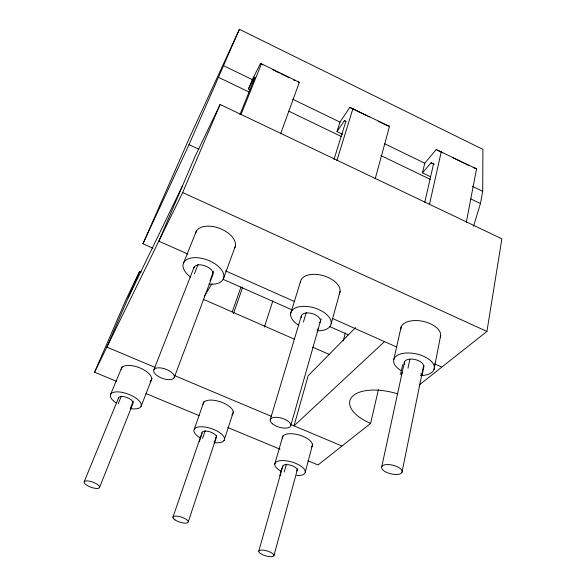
<?xml version="1.0" encoding="UTF-8"?>
<svg xmlns="http://www.w3.org/2000/svg" width="586" height="586" viewBox="0 0 586 586"><rect width="100%" height="100%" fill="white"/><g stroke="black" fill="none" stroke-linecap="round" stroke-linejoin="round"><path stroke-width="0.88" d="M473.503 226.306L480.454 203.554L482.703 191.292L482.908 149.386L239.418 29.3L190.347 135.835L142.947 243.769L152.961 248.208M419.613 384.665L486.915 331.449L501.887 238.824L220.124 104.469L195.116 156.33L158.835 241.154L188.011 254.141M466.302 222.292L476.55 168.885L436.204 149.591L424.747 163.201L422.477 172.863L430.607 176.789M434.021 369.539L440.665 335.397M420.902 375.626L422.286 374.505L424.096 365.576M401.959 472.484A10.563 4.432 13.6 0 0 388.774 464.588A10.563 4.432 13.6 0 0 384.914 471.496A10.563 4.432 13.6 0 0 401.959 472.484L423.568 365.832A9.823 5.04 12.4 0 0 412.332 359.101A9.823 5.04 12.4 0 0 404.699 364.47M407.981 368.184L409.878 359.269M402.663 364.639L400.538 374.425L402.567 372.725M381.772 466.632L404.487 361.789M393.843 359.394L401.227 326.512M429.399 204.697L441.28 151.657M424.791 202.243L433.53 163.926L431.069 162.754L422.477 172.863M307.914 460.779L318.03 464.976L370.616 423.407L378.41 389.602M343.22 340.949L345.308 333.038M305.218 472.243L312.712 444.122M273.926 555.645A7.896 2.556 16.5 0 0 263.26 550.144A7.896 2.556 16.5 0 0 261.898 554.356A7.896 2.556 16.5 0 0 273.926 555.645L297.615 468.734M375.179 178.862L389.507 126.356L349.827 107.392L339.99 122.122L336.987 131.616L342.737 134.392M331.156 323.868L340.136 291.337M284.217 472.045L286.437 464.119M282.071 467.796L279.837 475.722L281.09 474.667M258.785 551.148L282.789 466.075M290.729 425.707L321.113 318.887M274.761 464.097L282.862 435.955M303.445 321.985L306.295 312.382M270.219 419.781L301.292 316.081M336.891 160.608L352.977 108.513M290.605 313.708L300.508 281.551M334.005 159.399L345.85 121.375L344.356 120.665L336.987 131.616M264.389 327.039L272.856 300.918M224.02 440.584L233.587 411.299M214.146 443.243L216.739 435.435M188.231 521.892L216.454 436.98M202.544 438.475L205.188 430.732M172.907 517.35L201.943 432.761M199.284 441.719L201.35 435.698M194.303 429.135L203.906 401.644M232.283 311.759L240.993 286.972M233.455 313.583L242.729 287.096M280.621 133.798L299.336 82.304L261.473 63.801L260.396 63.706L252.288 79.615L248.508 88.926L250.134 89.709M223.229 279.236L235.169 246.699M174.042 378.014A10.951 4.886 20.2 0 0 161.436 368.03A10.951 4.886 20.2 0 0 156.565 375.194A10.951 4.886 20.2 0 0 174.042 378.014L212.674 275.266A10.16 5.516 20.9 0 0 205.071 265.846A10.16 5.516 20.9 0 0 193.746 268.447M209.993 280.679L213.531 271.274M141.065 406.384L152.008 378.417M194.435 273.801L198.097 264.425M153.935 369.561L194.156 267.062M130.195 408.742L133.234 401.117M99.466 487.691A8.204 2.718 20 0 0 89.416 481.172A8.204 2.718 20 0 0 86.699 485.171A8.204 2.718 20 0 0 99.466 487.691L132.971 403.454A7.75 3.186 20.6 0 0 126.539 397.352A7.75 3.186 20.6 0 0 118.489 398.377M183.521 263.063L196.398 231.001M239.945 114.578L255.027 77.286L254.558 77.081L248.508 88.926M241.124 114.226L261.473 63.801M118.211 403.82L121.324 396.202M84.23 481.699L118.665 397.557M110.527 394.605L122.1 366.763M116.482 381.318L94.558 372.22L182.671 192.545L220.124 104.469M142.947 243.769L189.014 144.632L239.418 29.3M94.558 372.22L126.254 299.102L139.607 271.413L141.285 272.138M139.607 271.413L106.872 347.11L155.092 367.4M128.092 298.047L182.451 185.938M204.28 296.069L212.081 283.69M317.216 329.83L318.359 328.57M355.57 327.567L308.133 375.787L294.004 425.854L384.511 341.623M298.047 81.952L299.336 82.304M385.559 124.847L389.507 126.356M146.002 393.572L199.123 415.62M227.8 427.524L280.086 449.228M473.217 167.493L476.55 168.885M174.416 375.531L271.267 416.287M290.634 424.432L341.982 446.041M203.137 299.219L294.238 339.111M312.631 347.161L329.347 354.479M420.697 373.802L422.286 374.505M225.515 270.842L294.604 301.6M332.899 318.645L396.964 347.168M434.321 363.796L441.793 367.122M223.054 279.288L292.319 309.994M329.867 326.636L348.231 334.782M182.671 192.545L486.915 331.449M189.014 144.632L198.954 149.269M218.71 77.411L249.167 92.09M288.671 111.128L341.352 136.516M380.856 155.554L430.241 179.36M470.573 198.793L480.454 203.554M344.356 120.665L345.989 121.456M431.069 162.754L434.292 164.322M223.779 65.8L252.288 79.615M292.641 99.173L339.99 122.122M384.819 143.848L424.747 163.201M472.272 186.238L482.703 191.292M260.396 63.706L262.865 64.907M272.732 69.727L279.31 72.942M280.95 73.748L289.176 77.762M293.286 79.769L294.926 80.575M349.827 107.392L366.067 115.325M367.693 116.123L369.319 116.914M378.248 121.28L384.746 124.452M436.204 149.591L442.774 152.799M452.641 157.619L469.078 165.648M282.496 438.716A15.507 6.614 16.1 0 1 299.094 434.98A15.507 6.614 16.1 0 1 311.532 446.972M121.229 369.568A16.071 7.01 20.8 0 1 139.856 367.905A16.071 7.01 20.8 0 1 150.111 381.457M400.795 329.515A20.276 10.98 12 0 1 422.33 321.201A20.276 10.98 12 0 1 440.32 337.155M195.607 233.367A20.942 11.991 21.2 0 1 219.289 228.247A20.942 11.991 21.2 0 1 234.752 247.819M203.1 404.391A15.727 6.834 18.4 0 1 221.391 402.143A15.727 6.834 18.4 0 1 231.778 414.932M300.34 282.108A20.459 11.552 16.2 0 1 323.911 275.852A20.459 11.552 16.2 0 1 339.184 294.026M370.616 423.407A38.617 18.151 13.5 0 1 352.069 396.737A38.617 18.151 13.5 0 1 397.44 393.851M301.299 317.509A9.918 5.311 16.4 0 1 312.17 313.591A9.918 5.311 16.4 0 1 319.7 322.71M298.757 325.355A20.95 11.207 16.4 0 1 297.476 307.174A20.95 11.207 16.4 0 1 328.643 316.557A20.95 11.207 16.4 0 1 316.967 330.834M190.743 277.229A21.455 11.654 20.9 0 1 190.435 258.17A21.455 11.654 20.9 0 1 221.611 269.985A21.455 11.654 20.9 0 1 208.96 284.137M115.999 402.89A16.371 6.732 20.6 0 1 115.801 391.924A16.371 6.732 20.6 0 1 139.248 400.949A16.371 6.732 20.6 0 1 131.081 408.698M202.119 433.647A7.581 3.106 18.4 0 1 209.517 431.699A7.581 3.106 18.4 0 1 216.109 437.72M200.434 438.013A16.012 6.556 18.4 0 1 198.749 426.938A16.012 6.556 18.4 0 1 222.358 434.812A16.012 6.556 18.4 0 1 214.22 442.606M401.044 370.564A20.744 10.643 12.4 0 1 400.831 353.9A20.744 10.643 12.4 0 1 431.677 361.723A20.744 10.643 12.4 0 1 420.814 375.582M282.826 466.888A7.479 3.003 16.2 0 1 290.824 465.262A7.479 3.003 16.2 0 1 296.67 470.924M281.639 471.562A15.785 6.343 16.2 0 1 278.943 460.904A15.785 6.343 16.2 0 1 302.317 467.167A15.785 6.343 16.2 0 1 296.684 475.59M272.38 423.773A10.673 4.681 16.6 0 0 290.063 426.776A10.673 4.681 16.6 0 0 279.017 417.554A10.673 4.681 16.6 0 0 272.38 423.773M175.024 519.907A8.021 2.644 18.2 0 0 187.916 522.514A8.021 2.644 18.2 0 0 178.767 516.391A8.021 2.644 18.2 0 0 175.024 519.907"/></g></svg>
